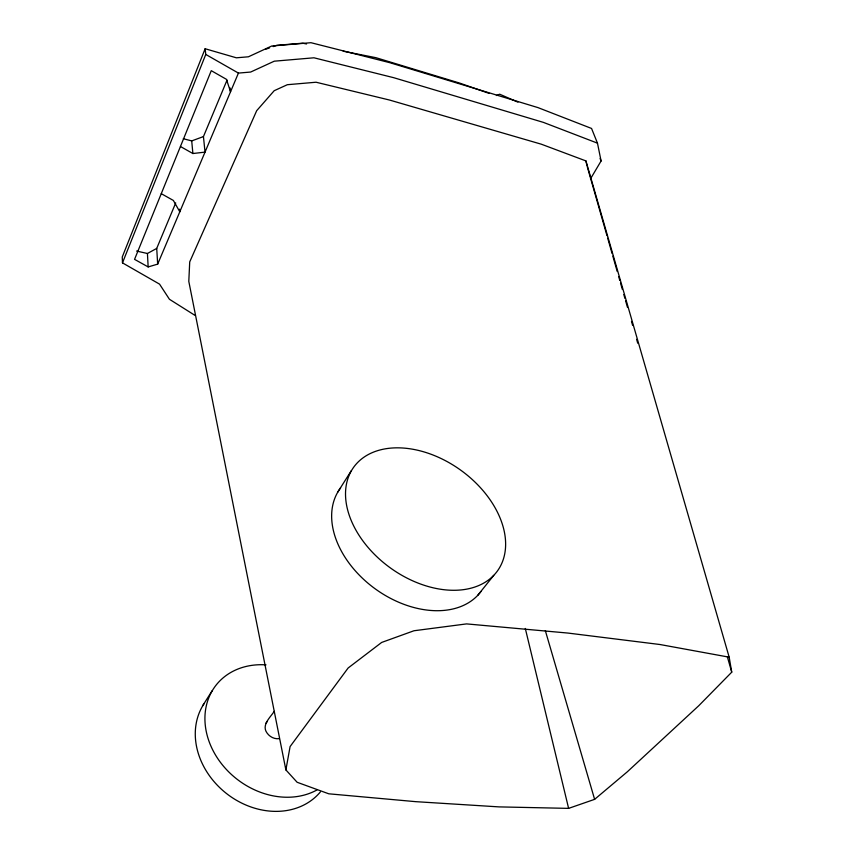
<?xml version="1.0" encoding="UTF-8"?>
<svg xmlns="http://www.w3.org/2000/svg" width="854" height="854" viewBox="0 0 854 854"><rect width="100%" height="100%" fill="white"/><g stroke="black" fill="none" stroke-linecap="round" stroke-linejoin="round"><path stroke-width="1.28" d="M285.887 769.913L290.093 746.577L348.133 667.999L381.653 642.443L413.987 630.754L466.572 623.9L567.878 633.06L659.982 644.514L729.177 657.185L731.739 672.173L698.796 705.692L627.306 771.813L594.619 799.344L568.615 808.375L499.056 806.891L415.578 801.65L328.769 793.804L297.128 782.275L285.887 769.913L188.798 281.382L189.716 261.911L256.691 110.678L274.198 90.705L287.339 84.706L316.076 82.23L389.509 100.035L541.319 144.198L585.929 160.915L729.177 657.185M274.251 711.329C270.227 717.488 261.239 725.121 267.035 733.01C269.747 736.874 274.508 739.35 279.258 738.614M590.477 178.881L601.088 160.99L597.469 143.152L591.555 128.452L537.967 107.604L389.819 62.694L310.963 42.7L271.753 45.999L248.429 56.791L236.366 57.805L205.141 48.742L122.261 256.99L122.474 262.872L159.549 284.136L169.434 299.274L194.936 315.35M122.474 262.872L205.771 54.442L205.141 48.742M230.046 87.951L230.527 91.794L226.459 79.337L211.269 70.668L134.558 259.36L148.158 266.928L157.67 264.132L156.72 248.407L175.71 202.942M180.44 146.493L192.887 153.528L205.024 152.119L203.444 136.587L227.036 80.116M157.67 264.132L238.437 73.092L250.649 72.046L274.273 61.189L313.962 57.794L393.705 77.693L543.39 122.378L597.469 143.152M202.558 705.916L212.123 690.79M337.682 492.235L351.336 470.639M266.01 723.092L267.462 721.192M477.632 595.473L493.74 575.372A88.635 60.218 35.8 0 0 427.758 453.1A88.635 60.218 35.8 0 0 355.157 528.733A88.635 60.218 35.8 0 0 493.729 575.372M136.576 251.065L147.432 253.489L156.72 248.407M496.398 95.52L499.697 94.207L517.94 102.16M183.311 138.722L191.712 140.91L203.444 136.587M265.925 49.169L269.565 47.888M273.205 46.596L276.845 45.315L302.636 43.191L306.565 43.97M343.191 51.208L375.899 57.677L459.751 83.116L489.107 93.396M161.267 193.666L173.373 200.455L179.799 211.792L179.586 209.187M205.771 54.442L238.437 73.092M600.106 158.534L601.088 160.99M545.332 630.636L594.619 799.344M587.221 166.509L606.981 235.64M607.717 238.202L612.104 253.563M612.83 256.115L617.228 271.476M618.691 276.6L619.79 280.443M620.516 283.005L622.342 289.399M623.815 294.523L624.904 298.366M625.64 300.928L627.466 307.323M631.49 321.403L632.59 325.246M636.614 339.326L637.714 343.169M727.352 656.801L731.739 672.173M525.306 628.459L568.615 808.375M585.929 160.915L586.858 165.228M191.712 140.91L192.887 153.528M147.432 253.489L148.158 266.928M316.973 789.95A74.095 60.954 38.1 0 1 210.159 744.304A74.095 60.954 38.1 0 1 266.01 664.86M320.346 791.978A73.102 60.847 38.4 0 1 227.591 794.369A73.102 60.847 38.4 0 1 204.021 703.717M340.607 487.869A87.204 60.474 36 0 0 332.377 525.349A87.204 60.474 36 0 0 426.669 610.034A87.204 60.474 36 0 0 481.048 591.406"/></g></svg>
